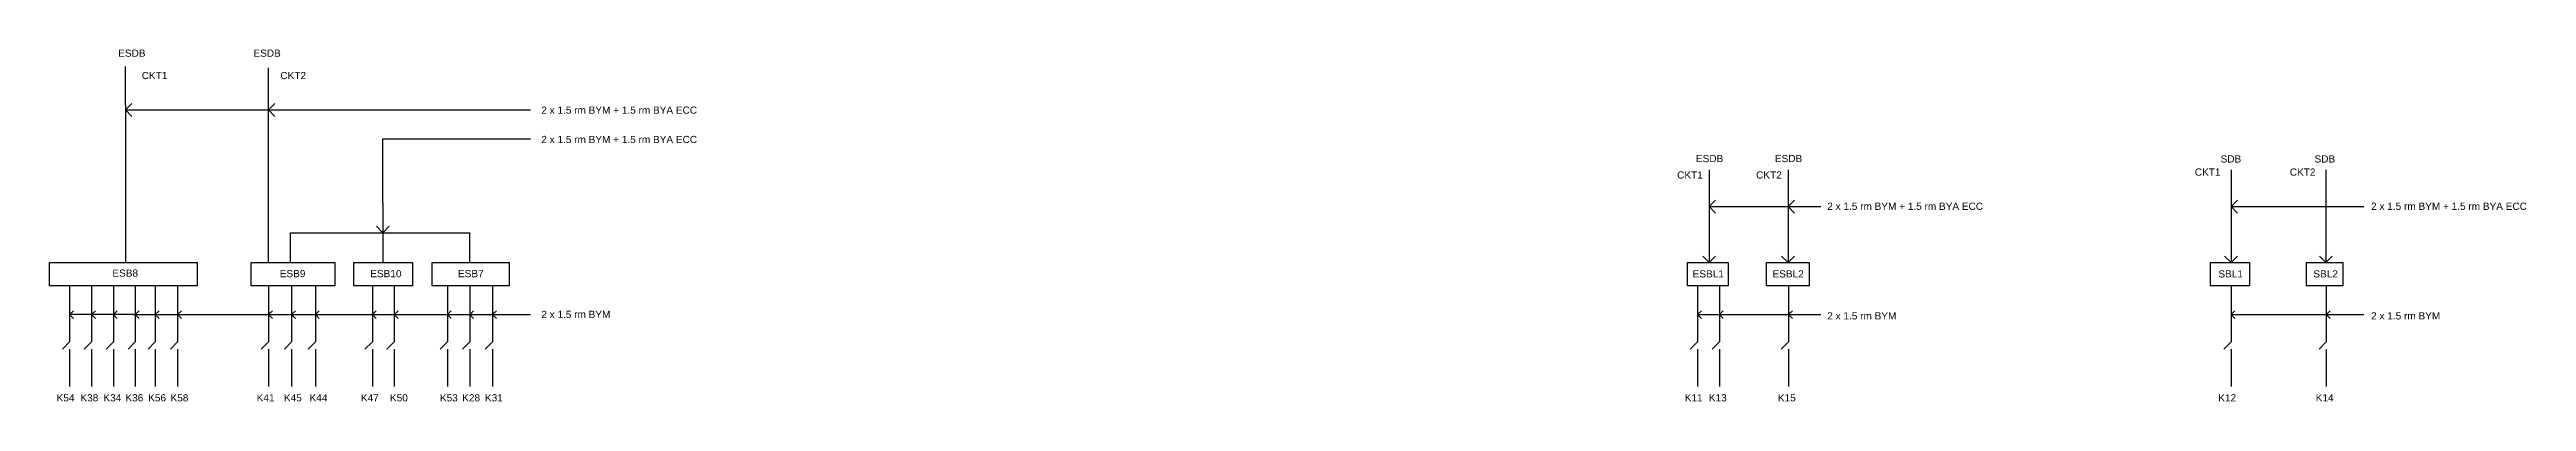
# Model space of a CAD drawing. Header units: inches. Extents: x 3560 to 88666, y 3082 to 5762.
# Drawn here: x 69838 to 88666, y 3086 to 5762 of the extents above; entities that cross this region are included whole.
import ezdxf

# ---------------------------------------------------------------- set-up
doc = ezdxf.new("R2010")
doc.units = ezdxf.units.IN
doc.header["$LTSCALE"] = 200
doc.header["$MEASUREMENT"] = 0
doc.styles.get("Standard").update_dxf_attribs({"font": 'arial.ttf'})

msp = doc.modelspace()

# ---------------------------------------------------------------- linework, layer by layer
for p, q in [((70416, 5338), (70416, 5633)), ((71502, 4142), (71502, 5623)), ((70416, 5303), (70465, 5352)), ((70416, 5338), (70416, 4142)), ((70416, 5303), (73493, 5303)), ((70465, 5254), (70416, 5303)), ((71502, 5303), (71551, 5352)), ((71551, 5254), (71502, 5303)), ((72372, 5083), (73493, 5083)), ((72372, 4593), (72372, 5083)), ((82453, 4848), (82453, 4142)), ((83053, 4848), (83053, 4142)), ((86420, 4848), (86420, 4142)), ((87141, 4848), (87141, 4142)), ((72372, 4593), (72372, 4142)), ((82453, 4569), (82502, 4618)), ((82502, 4519), (82453, 4569)), ((82453, 4569), (82840, 4569)), ((82840, 4569), (83053, 4569)), ((83053, 4569), (83102, 4618)), ((83102, 4519), (83053, 4569)), ((83053, 4569), (83303, 4569)), ((86420, 4569), (86469, 4618)), ((86469, 4519), (86420, 4569)), ((86420, 4569), (86807, 4569)), ((86807, 4569), (87430, 4569)), ((71671, 4369), (72295, 4369)), ((71671, 4142), (71671, 4369)), ((72295, 4369), (72454, 4369)), ((72372, 4369), (72324, 4418)), ((72421, 4418), (72372, 4369)), ((72454, 4369), (73033, 4369)), ((73033, 4142), (73033, 4369)), ((82453, 4142), (82404, 4191)), ((82502, 4191), (82453, 4142)), ((83053, 4142), (83004, 4191)), ((83102, 4191), (83053, 4142)), ((86420, 4142), (86371, 4191)), ((86469, 4191), (86420, 4142)), ((87141, 4142), (87093, 4191)), ((87190, 4191), (87141, 4142)), ((69991, 3965), (69991, 3539)), ((70157, 3965), (70157, 3539)), ((70324, 3965), (70324, 3539)), ((70490, 3965), (70490, 3539)), ((70642, 3965), (70642, 3539)), ((70812, 3965), (70812, 3539)), ((71503, 3965), (71503, 3539)), ((71678, 3965), (71678, 3539)), ((71859, 3965), (71859, 3539)), ((72292, 3965), (72292, 3539)), ((72458, 3965), (72458, 3539)), ((72863, 3965), (72863, 3539)), ((73032, 3965), (73032, 3539)), ((73205, 3965), (73205, 3539)), ((82365, 3965), (82365, 3539)), ((82531, 3965), (82531, 3539)), ((83056, 3965), (83056, 3539)), ((86420, 3965), (86420, 3539)), ((87144, 3965), (87144, 3539)), ((69991, 3747), (70020, 3776)), ((70157, 3747), (70187, 3776)), ((70324, 3747), (70353, 3776)), ((70490, 3747), (70520, 3776)), ((70642, 3747), (70671, 3776)), ((70812, 3747), (70842, 3776)), ((71503, 3747), (71532, 3776)), ((71678, 3747), (71707, 3776)), ((71859, 3747), (71888, 3776)), ((72292, 3747), (72321, 3776)), ((72458, 3747), (72487, 3776)), ((72863, 3747), (72892, 3776)), ((73032, 3747), (73062, 3776)), ((73205, 3747), (73235, 3776)), ((82365, 3747), (82394, 3776)), ((82531, 3747), (82560, 3776)), ((83056, 3747), (83086, 3776)), ((86420, 3747), (86449, 3776)), ((87144, 3747), (87173, 3776)), ((70020, 3718), (69991, 3747)), ((70477, 3747), (69991, 3747)), ((70187, 3718), (70157, 3747)), ((70353, 3718), (70324, 3747)), ((70477, 3747), (73493, 3747)), ((70520, 3718), (70490, 3747)), ((70671, 3718), (70642, 3747)), ((70842, 3718), (70812, 3747)), ((71532, 3718), (71503, 3747)), ((71707, 3718), (71678, 3747)), ((71888, 3718), (71859, 3747)), ((72321, 3718), (72292, 3747)), ((72487, 3718), (72458, 3747)), ((72892, 3718), (72863, 3747)), ((73062, 3718), (73032, 3747)), ((73235, 3718), (73205, 3747)), ((82394, 3718), (82365, 3747)), ((82365, 3747), (82840, 3747)), ((82560, 3718), (82531, 3747)), ((82840, 3747), (83175, 3747)), ((83086, 3718), (83056, 3747)), ((83175, 3747), (83303, 3747)), ((86449, 3718), (86420, 3747)), ((86420, 3747), (86807, 3747)), ((86807, 3747), (87430, 3747)), ((87173, 3718), (87144, 3747)), ((69991, 3539), (69936, 3483)), ((69991, 3483), (69991, 3200)), ((70157, 3539), (70102, 3483)), ((70157, 3483), (70157, 3200)), ((70324, 3539), (70269, 3483)), ((70324, 3483), (70324, 3200)), ((70490, 3539), (70435, 3483)), ((70490, 3483), (70490, 3200)), ((70642, 3539), (70587, 3483)), ((70642, 3483), (70642, 3200)), ((70812, 3539), (70757, 3483)), ((70812, 3483), (70812, 3200)), ((71503, 3539), (71448, 3483)), ((71503, 3483), (71503, 3200)), ((71678, 3539), (71623, 3483)), ((71678, 3483), (71678, 3200)), ((71859, 3539), (71804, 3483)), ((71859, 3483), (71859, 3200)), ((72292, 3539), (72236, 3483)), ((72292, 3483), (72292, 3200)), ((72458, 3539), (72403, 3483)), ((72458, 3483), (72458, 3200)), ((72863, 3539), (72808, 3483)), ((72863, 3483), (72863, 3200)), ((73032, 3539), (72977, 3483)), ((73032, 3483), (73032, 3200)), ((73205, 3539), (73150, 3483)), ((73205, 3483), (73205, 3200)), ((82365, 3539), (82309, 3483)), ((82365, 3483), (82365, 3200)), ((82531, 3539), (82476, 3483)), ((82531, 3483), (82531, 3200)), ((83056, 3539), (83001, 3483)), ((83056, 3483), (83056, 3200)), ((86420, 3539), (86365, 3483)), ((86420, 3483), (86420, 3200)), ((87144, 3539), (87089, 3483)), ((87144, 3483), (87144, 3200))]:
    msp.add_line(p, q)
for points in [[(69838, 4142), (70960, 4142), (70960, 3965), (69838, 3965)], [(71372, 4142), (72006, 4142), (72006, 3965), (71372, 3965)], [(72152, 4142), (72596, 4142), (72596, 3965), (72152, 3965)], [(72747, 4142), (73331, 4142), (73331, 3965), (72747, 3965)], [(82288, 4142), (82598, 4142), (82598, 3965), (82288, 3965)], [(82889, 4142), (83214, 4142), (83214, 3965), (82889, 3965)], [(86265, 4142), (86561, 4142), (86561, 3965), (86265, 3965)], [(86994, 4142), (87269, 4142), (87269, 3965), (86994, 3965)]]:
    msp.add_lwpolyline(points, close=True)

# ---------------------------------------------------------------- texts
for s, height, p in [('ESDB', 54.6, (70360, 5707)), ('ESDB', 54.6, (71388, 5707)), ('CKT1', 54.6, (70539, 5537)), ('CKT2', 54.6, (71593, 5537)), ('2 x 1.5 rm BYM + 1.5 rm BYA ECC', 54.58, (73576, 5274)), ('2 x 1.5 rm BYM + 1.5 rm BYA ECC', 54.58, (73576, 5051)), ('ESDB', 54.6, (82353, 4906)), ('ESDB', 54.6, (82953, 4906)), ('SDB', 54.6, (86341, 4903)), ('SDB', 54.6, (87055, 4903)), ('CKT1', 54.6, (82210, 4781)), ('CKT2', 54.6, (82810, 4781)), ('CKT1', 54.6, (86145, 4803)), ('CKT2', 54.6, (86867, 4803)), ('2 x 1.5 rm BYM + 1.5 rm BYA ECC', 54.58, (83351, 4543)), ('2 x 1.5 rm BYM + 1.5 rm BYA ECC', 54.58, (87485, 4543)), ('ESB8', 54.6, (70316, 4035)), ('ESB9', 54.6, (71588, 4031)), ('ESB10', 54.6, (72276, 4031)), ('ESB7', 54.6, (72943, 4031)), ('ESBL1', 54.6, (82328, 4029)), ('ESBL2', 54.6, (82935, 4029)), ('SBL1', 54.6, (86324, 4029)), ('SBL2', 54.6, (87046, 4029)), ('2 x 1.5 rm BYM', 54.58, (73576, 3721)), ('2 x 1.5 rm BYM', 54.58, (83351, 3710)), ('2 x 1.5 rm BYM', 54.58, (87485, 3710)), ('K54', 54.6, (69892, 3087)), ('K38', 54.6, (70073, 3087)), ('K34', 54.6, (70248, 3087)), ('K36', 54.6, (70415, 3087)), ('K56', 54.6, (70588, 3087)), ('K58', 54.6, (70758, 3087)), ('K41', 54.6, (71413, 3087)), ('K45', 54.6, (71620, 3087)), ('K44', 54.6, (71815, 3087)), ('K47', 54.6, (72205, 3087)), ('K50', 54.6, (72426, 3087)), ('K53', 54.6, (72806, 3087)), ('K28', 54.6, (72975, 3087)), ('K31', 54.6, (73148, 3087)), ('K11', 54.6, (82268, 3087)), ('K13', 54.6, (82451, 3087)), ('K15', 54.6, (82976, 3087)), ('K12', 54.6, (86323, 3087)), ('K14', 54.6, (87064, 3087))]:
    msp.add_text(s, height=height).set_placement(p)

doc.saveas('drawing.dxf')
